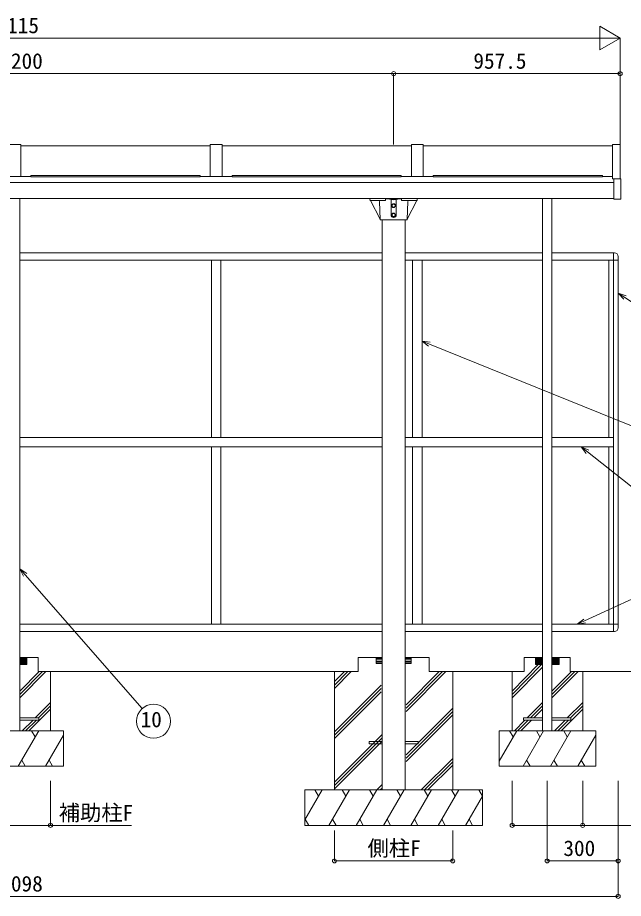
# Model space of a CAD drawing. Units: millimetres, scale not verified. Extents: x -7780 to 8280, y -5652 to 5795.
# Drawn here: x 2717 to 5277, y -3504 to 219 of the extents above; entities that cross this region are included whole.
import ezdxf
from ezdxf.enums import TextEntityAlignment as Align

# ---------------------------------------------------------------- set-up
doc = ezdxf.new("R2010")
doc.units = ezdxf.units.MM
doc.header["$LTSCALE"] = 30
doc.layers.add('0-2_YKK_ZWAK', color=4, linetype='Continuous', lineweight=9)
doc.layers.add('0-3_YKK_11', color=6, linetype='Continuous', lineweight=9)
doc.styles.add('ＭＳ ゴシック', font='')
doc.styles.get('ＭＳ ゴシック').set_extended_font_data('MS Gothic')

msp = doc.modelspace()

# ---------------------------------------------------------------- linework, layer by layer
at = {"layer": '0-2_YKK_ZWAK'}
for p, q in [((2731, -318.07), (2681, -318.07)), ((2730.99, -453.43), (2731, -318.07)), ((3530.99, -323.07), (2731, -323.07)), ((3530.99, -453.43), (3530.99, -318.07)), ((3580.99, -318.07), (3530.99, -318.07)), ((3580.99, -453.43), (3580.99, -318.07)), ((4380.99, -323.07), (3580.99, -323.07)), ((4380.99, -453.43), (4380.99, -318.07)), ((4430.99, -318.07), (4380.99, -318.07)), ((4430.99, -453.43), (4430.99, -318.07)), ((5230.99, -323.07), (4430.99, -323.07)), ((5263.49, -318.07), (5230.99, -318.07)), ((5230.99, -462.94), (5230.99, -318.07)), ((5263.49, -462.94), (5263.49, -318.07)), ((5236.49, -478.08), (175.5, -478.08)), ((2773.49, -453.43), (2638.49, -453.43)), ((3488.49, -448.05), (2773.49, -448.05)), ((2773.49, -448.05), (2773.49, -454.34)), ((2773.49, -454.34), (3488.49, -454.34)), ((3488.49, -454.34), (3488.49, -448.05)), ((3623.49, -453.43), (3488.49, -453.43)), ((4338.49, -448.05), (3623.49, -448.05)), ((3623.49, -448.05), (3623.49, -454.34)), ((3623.49, -454.34), (4338.49, -454.34)), ((4338.49, -454.34), (4338.49, -448.05)), ((4473.49, -453.43), (4338.49, -453.43)), ((5188.49, -448.06), (4473.49, -448.05)), ((4473.49, -448.05), (4473.49, -454.34)), ((4473.49, -454.34), (5188.49, -454.35)), ((5188.49, -454.35), (5188.49, -448.06)), ((5230.99, -453.43), (5188.49, -453.43)), ((5230.99, -462.94), (5266.49, -462.94)), ((5236.49, -548.94), (5236.49, -462.94)), ((5266.49, -548.94), (5266.49, -462.94)), ((5236.49, -545.94), (175.5, -545.94)), ((2726, -2545.94), (2726, -545.94)), ((4206, -551.44), (4206.26, -546.41)), ((4206, -551.44), (4206.03, -552.04)), ((4405.23, -545.94), (4206.76, -545.94)), ((4208.03, -553.94), (4272.09, -553.94)), ((4248.88, -633.94), (4208.12, -553.94)), ((4272.09, -546.94), (4272.09, -553.94)), ((4272.09, -546.94), (4339.91, -546.94)), ((4295.09, -550.44), (4295.09, -615.94)), ((4316.91, -550.44), (4316.91, -615.94)), ((4339.91, -546.94), (4339.91, -553.94)), ((4339.91, -553.94), (4403.97, -553.94)), ((4363.12, -633.94), (4403.88, -553.94)), ((4406, -551.44), (4405.73, -546.41)), ((4406, -551.44), (4405.97, -552.04)), ((4934.99, -2545.94), (4934.99, -545.94)), ((4974.99, -2545.94), (4974.99, -545.94)), ((5236.49, -548.94), (5266.49, -548.94)), ((4246.25, -558.76), (4248.9, -634.49)), ((4299.5, -572.19), (4306, -568.43)), ((4299.5, -572.19), (4299.5, -579.69)), ((4306, -583.44), (4299.5, -579.69)), ((4312.5, -572.19), (4306, -568.43)), ((4306, -583.44), (4312.5, -579.69)), ((4312.5, -579.69), (4312.5, -572.19)), ((4365.74, -558.76), (4363.1, -634.49)), ((4299.5, -612.18), (4306, -608.43)), ((4299.5, -612.18), (4299.5, -619.69)), ((4306, -623.44), (4299.5, -619.69)), ((4305.09, -625.94), (4306.91, -625.94)), ((4312.5, -612.18), (4306, -608.43)), ((4306, -623.44), (4312.5, -619.69)), ((4312.5, -619.69), (4312.5, -612.18)), ((4361.6, -635.94), (4250.4, -635.94)), ((4256.99, -3045.94), (4256.99, -635.94)), ((4354.99, -3045.94), (4354.99, -635.94)), ((2726, -775.94), (4256.99, -775.94)), ((4354.99, -775.94), (4934.99, -775.94)), ((4974.99, -775.94), (5240, -775.94)), ((5235, -775.94), (5235, -1575.94)), ((4256.99, -805.94), (2726, -805.94)), ((3536, -1555.94), (3536, -805.94)), ((3576, -805.94), (3576, -1555.94)), ((4934.99, -805.94), (4354.99, -805.94)), ((4386, -1555.94), (4386, -805.94)), ((4426, -805.94), (4426, -1555.94)), ((5235, -805.94), (4974.99, -805.94)), ((5215, -1555.94), (5215, -805.94)), ((5255, -806.44), (5235, -806.44)), ((5255, -790.94), (5255, -1575.94)), ((4256.99, -1555.94), (2726, -1555.94)), ((4934.99, -1555.94), (4354.99, -1555.94)), ((5235, -1555.94), (4974.99, -1555.94)), ((4256.99, -1595.94), (2726, -1595.94)), ((3536, -2345.94), (3536, -1595.94)), ((3576, -1595.94), (3576, -2345.94)), ((4934.99, -1595.94), (4354.99, -1595.94)), ((4386, -2345.94), (4386, -1595.94)), ((4426, -1595.94), (4426, -2345.94)), ((5235, -1595.94), (4974.99, -1595.94)), ((5215, -1595.94), (5215, -2345.94)), ((5235, -2375.94), (5235, -1575.94)), ((5255, -2360.94), (5255, -1575.94)), ((5255, -2345.44), (5235, -2345.44)), ((4256.99, -2345.94), (2726, -2345.94)), ((2726, -2375.94), (4256.99, -2375.94)), ((4934.99, -2345.94), (4354.99, -2345.94)), ((4354.99, -2375.94), (4934.99, -2375.94)), ((5235, -2345.94), (4974.99, -2345.94)), ((4974.99, -2375.94), (5240, -2375.94)), ((2726, -2795.94), (2726, -2475.94)), ((2726, -2514.82), (2754.88, -2485.94)), ((2726, -2511.99), (2752.05, -2485.94)), ((2726, -2509.17), (2749.23, -2485.94)), ((2726, -2506.34), (2746.4, -2485.94)), ((2726, -2503.51), (2743.57, -2485.94)), ((2726, -2500.68), (2740.74, -2485.94)), ((2726, -2497.85), (2737.91, -2485.94)), ((2726, -2495.02), (2735.08, -2485.94)), ((2726, -2492.2), (2732.26, -2485.94)), ((2726, -2489.37), (2729.43, -2485.94)), ((2726, -2486.54), (2726.6, -2485.94)), ((2727.71, -2515.94), (2756, -2487.65)), ((2730.54, -2515.94), (2756, -2490.48)), ((2733.37, -2515.94), (2756, -2493.31)), ((2756, -2485.94), (2756, -2515.94)), ((4155.99, -2485.94), (4155.99, -2545.94)), ((4155.99, -2485.94), (4256.99, -2485.94)), ((4231.99, -2489.8), (4256.99, -2489.8)), ((4354.99, -2489.8), (4379.99, -2489.8)), ((4904.99, -2485.94), (4904.99, -2515.94)), ((4933.28, -2515.94), (4904.99, -2487.65)), ((4930.45, -2515.94), (4904.99, -2490.48)), ((4927.62, -2515.94), (4904.99, -2493.31)), ((4934.99, -2514.82), (4906.11, -2485.94)), ((4934.99, -2511.99), (4908.94, -2485.94)), ((4934.99, -2509.17), (4911.76, -2485.94)), ((4934.99, -2506.34), (4914.59, -2485.94)), ((4934.99, -2503.51), (4917.42, -2485.94)), ((4934.99, -2500.68), (4920.25, -2485.94)), ((4934.99, -2497.85), (4923.08, -2485.94)), ((4934.99, -2495.02), (4925.91, -2485.94)), ((4934.99, -2492.2), (4928.73, -2485.94)), ((4934.99, -2489.37), (4931.56, -2485.94)), ((4934.99, -2486.54), (4934.39, -2485.94)), ((4934.99, -2795.94), (4934.99, -2475.94)), ((4974.99, -2795.94), (4974.99, -2475.94)), ((5003.28, -2515.94), (4974.99, -2487.65)), ((5000.45, -2515.94), (4974.99, -2490.48)), ((4997.62, -2515.94), (4974.99, -2493.31)), ((5004.99, -2514.82), (4976.11, -2485.94)), ((5004.99, -2511.99), (4978.94, -2485.94)), ((5004.99, -2509.17), (4981.76, -2485.94)), ((5004.99, -2506.34), (4984.59, -2485.94)), ((5004.99, -2503.51), (4987.42, -2485.94)), ((5004.99, -2500.68), (4990.25, -2485.94)), ((5004.99, -2497.85), (4993.08, -2485.94)), ((5004.99, -2495.02), (4995.91, -2485.94)), ((5004.99, -2492.2), (4998.73, -2485.94)), ((5004.99, -2489.37), (5001.56, -2485.94)), ((5004.99, -2486.54), (5004.39, -2485.94)), ((5004.99, -2485.94), (5004.99, -2515.94)), ((2726, -2515.94), (2756, -2515.94)), ((2736.2, -2515.94), (2756, -2496.14)), ((2739.03, -2515.94), (2756, -2498.96)), ((2741.85, -2515.94), (2756, -2501.79)), ((2744.68, -2515.94), (2756, -2504.62)), ((2747.51, -2515.94), (2756, -2507.45)), ((2750.34, -2515.94), (2756, -2510.28)), ((2753.17, -2515.94), (2756, -2513.11)), ((4231.99, -2496.15), (4256.99, -2496.15)), ((4231.99, -2502.5), (4256.99, -2502.5)), ((4231.99, -2508.85), (4256.99, -2508.85)), ((4354.99, -2496.15), (4379.99, -2496.15)), ((4354.99, -2502.5), (4379.99, -2502.5)), ((4354.99, -2508.85), (4379.99, -2508.85)), ((4807, -2628.28), (4917.34, -2515.94)), ((4807, -2642.42), (4931.49, -2515.94)), ((4807, -2656.57), (4934.99, -2526.57)), ((4924.79, -2515.94), (4904.99, -2496.14)), ((4921.97, -2515.94), (4904.99, -2498.96)), ((4919.14, -2515.94), (4904.99, -2501.79)), ((4916.31, -2515.94), (4904.99, -2504.62)), ((4913.48, -2515.94), (4904.99, -2507.45)), ((4910.65, -2515.94), (4904.99, -2510.28)), ((4907.82, -2515.94), (4904.99, -2513.11)), ((4934.99, -2515.94), (4904.99, -2515.94)), ((4994.79, -2515.94), (4974.99, -2496.14)), ((4991.97, -2515.94), (4974.99, -2498.96)), ((4989.14, -2515.94), (4974.99, -2501.79)), ((4986.31, -2515.94), (4974.99, -2504.62)), ((4983.48, -2515.94), (4974.99, -2507.45)), ((4980.65, -2515.94), (4974.99, -2510.28)), ((4977.82, -2515.94), (4974.99, -2513.11)), ((4974.99, -2515.94), (5004.99, -2515.94)), ((2726, -2628.28), (2808.34, -2545.94)), ((2726, -2642.42), (2822.49, -2545.94)), ((2726, -2656.57), (2836.63, -2545.94)), ((2803.5, -2545.94), (4155.99, -2545.94)), ((2856, -2795.94), (2856, -2545.94)), ((4055.99, -3045.94), (4055.99, -2545.94)), ((4055.99, -2588.28), (4098.34, -2545.94)), ((4055.99, -2602.43), (4112.48, -2545.94)), ((4055.99, -2616.57), (4126.63, -2545.94)), ((4358.49, -2685.78), (4498.34, -2545.94)), ((4358.49, -2699.92), (4512.48, -2545.94)), ((4358.49, -2714.07), (4526.63, -2545.94)), ((4455.99, -2545.94), (4857.49, -2545.94)), ((4555.99, -3045.94), (4555.99, -2545.94)), ((4807, -2795.94), (4807, -2545.94)), ((4974.99, -2628.28), (5057.34, -2545.94)), ((4974.99, -2642.42), (5071.48, -2545.94)), ((4974.99, -2656.57), (5085.63, -2545.94)), ((5052.49, -2545.94), (5469.65, -2545.94)), ((5104.99, -2795.94), (5104.99, -2545.94)), ((4055.99, -2800.41), (4253.49, -2602.92)), ((4055.99, -2814.56), (4253.49, -2617.06)), ((4055.99, -2828.7), (4253.49, -2631.2)), ((2790.97, -2741.44), (2856, -2676.41)), ((4869.97, -2741.44), (4934.99, -2676.41)), ((5039.97, -2741.44), (5104.99, -2676.41)), ((2764.76, -2795.94), (2856, -2704.7)), ((2805.12, -2741.44), (2856, -2690.56)), ((4358.49, -2897.91), (4555.99, -2700.41)), ((4358.49, -2912.05), (4555.99, -2714.56)), ((4884.12, -2741.44), (4934.99, -2690.56)), ((4898.26, -2741.44), (4934.99, -2704.7)), ((5013.76, -2795.94), (5104.99, -2704.7)), ((5054.12, -2741.44), (5104.99, -2690.56)), ((2726, -2741.44), (2806, -2741.44)), ((2726, -2750.44), (2806, -2750.44)), ((2736.47, -2795.94), (2781.97, -2750.44)), ((2750.62, -2795.94), (2796.12, -2750.44)), ((2806, -2741.44), (2806, -2750.44)), ((4358.49, -2926.2), (4555.99, -2728.7)), ((4817.47, -2795.94), (4860.97, -2750.44)), ((4829.62, -2795.94), (4875.12, -2750.44)), ((4843.76, -2795.94), (4889.26, -2750.44)), ((4934.99, -2741.44), (4854.99, -2741.44)), ((4854.99, -2741.44), (4854.99, -2750.44)), ((4934.99, -2750.44), (4854.99, -2750.44)), ((5054.99, -2741.44), (4974.99, -2741.44)), ((5054.99, -2750.44), (4974.99, -2750.44)), ((4985.47, -2795.94), (5030.97, -2750.44)), ((4999.62, -2795.94), (5045.12, -2750.44)), ((5054.99, -2741.44), (5054.99, -2750.44)), ((2501, -2795.94), (2911, -2795.94)), ((2719.42, -2945.93), (2806.03, -2795.94)), ((2791.02, -2821.92), (2776.02, -2795.93)), ((2834.89, -2945.93), (2911, -2814.12)), ((4055.99, -3012.54), (4256.99, -2811.55)), ((4055.99, -3026.69), (4256.99, -2825.69)), ((5159.99, -2795.94), (4752, -2795.94)), ((4752, -2924.26), (4826.08, -2795.94)), ((4811.08, -2821.92), (4796.08, -2795.93)), ((4852.95, -2945.93), (4939.55, -2795.94)), ((4924.55, -2821.92), (4909.55, -2795.93)), ((4968.42, -2945.93), (5055.02, -2795.94)), ((5040.02, -2821.92), (5025.02, -2795.93)), ((5083.89, -2945.93), (5159.99, -2814.12)), ((5159.99, -2945.93), (5159.99, -2795.94)), ((4055.99, -3040.83), (4256.99, -2839.83)), ((4201.99, -2841.44), (4256.99, -2841.44)), ((4201.99, -2841.44), (4201.99, -2850.44)), ((4256.99, -2850.44), (4201.99, -2850.44)), ((4354.99, -2841.44), (4409.99, -2841.44)), ((4409.99, -2850.44), (4354.99, -2850.44)), ((4409.99, -2841.44), (4409.99, -2850.44)), ((2734.42, -2919.96), (2749.42, -2945.93)), ((2849.89, -2919.96), (2864.89, -2945.93)), ((4422.6, -3045.94), (4555.99, -2912.55)), ((4436.75, -3045.94), (4555.99, -2926.69)), ((4450.89, -3045.94), (4555.99, -2940.83)), ((4867.95, -2919.96), (4882.95, -2945.93)), ((4983.42, -2919.96), (4998.42, -2945.93)), ((5098.89, -2919.96), (5113.89, -2945.93)), ((3930.99, -3171.82), (4003.67, -3045.93)), ((3930.99, -3045.94), (4680.99, -3045.94)), ((3930.99, -3195.93), (3930.99, -3045.94)), ((3988.67, -3071.92), (3973.67, -3045.94)), ((4032.54, -3195.93), (4119.14, -3045.93)), ((4104.14, -3071.92), (4089.14, -3045.93)), ((4148.01, -3195.93), (4234.61, -3045.93)), ((4219.61, -3071.92), (4204.61, -3045.94)), ((4234.74, -3045.94), (4256.99, -3023.68)), ((4248.88, -3045.94), (4256.99, -3037.82)), ((4263.48, -3195.93), (4350.08, -3045.94)), ((4335.08, -3071.92), (4320.08, -3045.93)), ((4378.95, -3195.93), (4465.55, -3045.94)), ((4450.55, -3071.92), (4435.55, -3045.93)), ((4494.42, -3195.93), (4581.02, -3045.94)), ((4566.02, -3071.92), (4551.02, -3045.93)), ((4666.49, -3045.94), (4681.49, -3071.92)), ((4680.99, -3195.93), (4680.99, -3045.94)), ((4609.89, -3195.93), (4680.99, -3072.78)), ((3930.99, -3195.93), (4680.99, -3195.93)), ((3932.07, -3169.96), (3947.07, -3195.93)), ((4047.54, -3169.96), (4062.54, -3195.93)), ((4163.01, -3169.96), (4178.01, -3195.93)), ((4278.48, -3169.95), (4293.48, -3195.93)), ((4393.95, -3169.96), (4408.95, -3195.93)), ((4509.42, -3169.96), (4524.42, -3195.93)), ((4624.89, -3169.96), (4639.89, -3195.93))]:
    msp.add_line(p, q, dxfattribs=at)
for points in [[(2726, -2485.94), (2803.5, -2485.94), (2803.5, -2545.94)], [(4354.99, -2485.94), (4455.99, -2485.94), (4455.99, -2545.94)], [(4934.99, -2485.94), (4857.49, -2485.94), (4857.49, -2545.94)], [(4974.99, -2485.94), (5052.49, -2485.94), (5052.49, -2545.94)], [(2501, -2945.93), (2911, -2945.93), (2911, -2795.94)], [(5159.99, -2945.93), (4752, -2945.93), (4752, -2795.94)]]:
    msp.add_lwpolyline(points, dxfattribs=at)
for points in [[(4256.99, -2485.94), (4231.99, -2485.94), (4231.99, -2510.94), (4256.99, -2510.94)], [(4354.99, -2510.94), (4379.99, -2510.94), (4379.99, -2485.94), (4354.99, -2485.94)]]:
    msp.add_lwpolyline(points, close=True, dxfattribs=at)
for centre, radius in [((4306, -575.94), 8), ((4306, -575.94), 7.7), ((4306, -575.94), 6.5), ((4306, -615.94), 8), ((4306, -615.94), 7.7), ((4306, -615.94), 6.5)]:
    msp.add_circle(centre, radius, dxfattribs=at)
for centre, radius, start, end in [((4208.03, -551.94), 2, 182.99119, 270), ((4206.76, -546.44), 0.5, 90, 176.99089), ((4241.26, -558.94), 5, 2.00073, 90), ((4306, -491.4), 60.03, 247.67476, 292.32589), ((4370.74, -558.94), 5, 90, 177.99915), ((4403.97, -551.94), 2, 270, 357.00881), ((4405.24, -546.44), 0.5, 3.00911, 90), ((4305.09, -615.94), 10, 180, 270), ((4306.91, -615.94), 10, 270, 0), ((4250.4, -634.44), 1.5, 181.99382, 270), ((4361.6, -634.44), 1.5, 270, 358.00659), ((5240, -790.94), 15, 0, 90), ((5240, -2360.94), 15, 270, 0)]:
    msp.add_arc(centre, radius, start, end, dxfattribs=at)
at = {"layer": '0-3_YKK_11'}
for p, q in [((5263.49, 131.93), (5176.89, 181.93)), ((5176.89, 181.93), (5176.89, 81.93)), ((5163.49, 131.93), (248.5, 131.93)), ((5263.49, 131.93), (5090.29, 131.93)), ((5263.49, 131.93), (5176.89, 81.93)), ((5263.49, -317.07), (5263.49, 132.93)), ((1106, -18.07), (4305.99, -18.07)), ((4305.99, -317.07), (4305.99, -17.07)), ((4305.99, -317.07), (4305.99, -17.07)), ((4305.99, -18.07), (5263.49, -18.07)), ((5263.49, -317.07), (5263.49, -17.07)), ((2856, -3006.93), (2856, -3196.93)), ((4807, -3006.93), (4807, -3196.93)), ((4955, -3006.93), (4955, -3346.93)), ((5105, -3006.93), (5105, -3196.93)), ((5255, -3006.93), (5255, -3496.93)), ((5255, -3006.93), (5255, -3346.93)), ((4055.99, -3216.93), (4055.99, -3346.93)), ((4555.99, -3216.93), (4555.99, -3346.93)), ((4055.99, -3345.93), (4555.99, -3345.93)), ((4955, -3345.93), (5255, -3345.93)), ((157, -3495.93), (5255, -3495.93))]:
    msp.add_line(p, q, dxfattribs=at)
for points in [[(5278.39, -971.88), (5255, -945.57), (5288.4, -956.66)], [(5255, -945.57), (5283.39, -964.27), (5452.71, -1075.73)], [(4454.1, -1169.68), (4426, -1148.49), (4460.93, -1152.79)], [(4426, -1148.49), (4457.51, -1161.24), (5436.71, -1557.29)], [(5119.63, -1624.13), (5098.56, -1595.94), (5130.91, -1609.82)], [(5098.56, -1595.94), (5125.27, -1616.98), (5455.4, -1877.12)], [(2741.57, -2143.02), (2726, -2111.45), (2755.27, -2131)], [(2726, -2111.45), (2748.42, -2137.01), (3243.87, -2701.72)], [(5082.44, -2345.94), (5113.32, -2331.72), (5433.12, -2184.53)], [(5117.13, -2340), (5082.44, -2345.94), (5109.51, -2323.44)], [(2556, -3195.93), (2856, -3195.93), (3198.8, -3195.93)], [(4807, -3195.93), (5105, -3195.93), (5587.42, -3195.93)]]:
    msp.add_lwpolyline(points, dxfattribs=at)
for centre, radius in [((4305.99, -18.07), 8.5), ((4305.99, -18.07), 8.5), ((5263.49, -18.07), 8.5), ((3291.36, -2755.84), 72), ((2856, -3195.93), 8.5), ((4807, -3195.93), 8.5), ((5105, -3195.93), 8.5), ((4055.99, -3345.93), 8.5), ((4555.99, -3345.93), 8.5), ((4955, -3345.93), 8.5), ((5255, -3345.93), 8.5), ((5255, -3495.93), 8.5)]:
    msp.add_circle(centre, radius, dxfattribs=at)

# ---------------------------------------------------------------- texts
at = {"layer": '0-3_YKK_11', "style": 'ＭＳ ゴシック'}
for s, p in [('L=5115', (2538, 132.93)), ('L1=3200', (2509.2, -17.47)), ('957.5', (4643.14, -17.27)), ('10', (3236.64, -2800.84)), ('補助柱F', (2890.8, -3195.13)), ('側柱F', (4195.59, -3345.13)), ('300', (5023.4, -3345.13)), ('Ls=5098', (2509.2, -3495.13))]:
    msp.add_text(s, height=65.98, dxfattribs=at).set_placement(p, align=Align.BOTTOM_LEFT)

doc.saveas('drawing.dxf')
